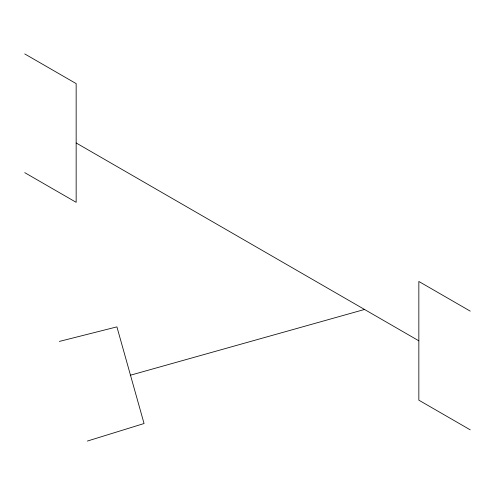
<?xml version="1.0" encoding="UTF-8"?>
<svg xmlns="http://www.w3.org/2000/svg" width="495" height="495" viewBox="0 0 495 495"><rect width="100%" height="100%" fill="white"/><g stroke="black" fill="none" stroke-linecap="round" stroke-linejoin="round"><path stroke-width="0.74" d="M87.355 441.07L144.057 423.528L116.913 326.873L59.369 341.42M130.222 375.272L364.537 309.462M24.75 53.93L76.156 83.612L76.156 202.319L24.75 172.644M470.25 311.138L418.844 281.463L418.844 400.177L470.25 429.852M76.156 142.962L418.844 340.82"/></g></svg>
